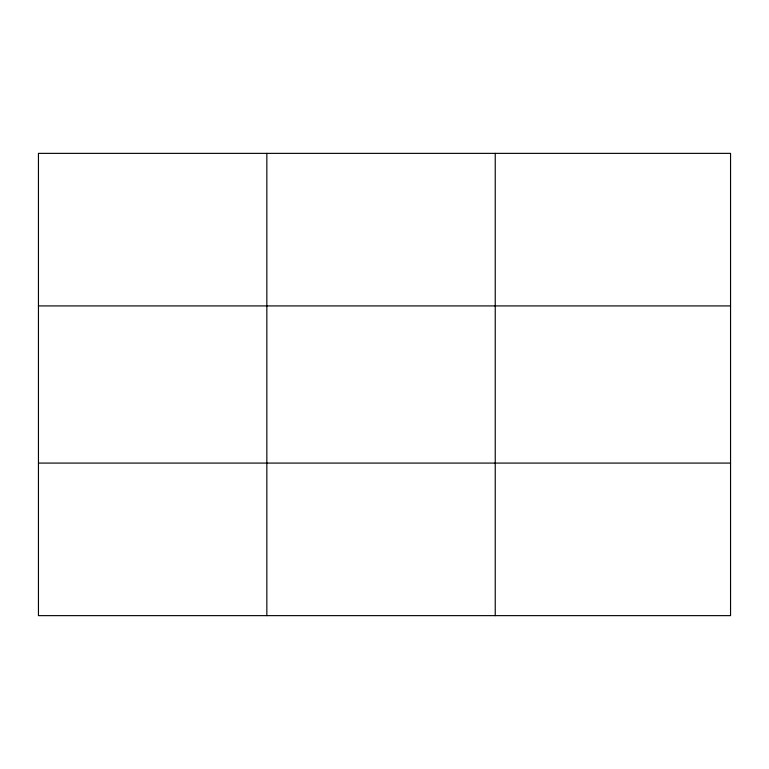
<?xml version="1.0" encoding="UTF-8"?>
<svg xmlns="http://www.w3.org/2000/svg" width="769" height="769" viewBox="0 0 769 769"><rect width="100%" height="100%" fill="white"/><g stroke="black" fill="none" stroke-linecap="round" stroke-linejoin="round"><path stroke-width="1.15" d="M266.843 615.633L266.843 153.367M495.236 615.633L495.236 153.367M38.45 305.918L730.55 305.918M38.45 463.082L730.55 463.082M730.55 590.207L730.55 615.633L38.45 615.633L38.45 153.367L730.55 153.367L730.55 590.207"/></g></svg>
